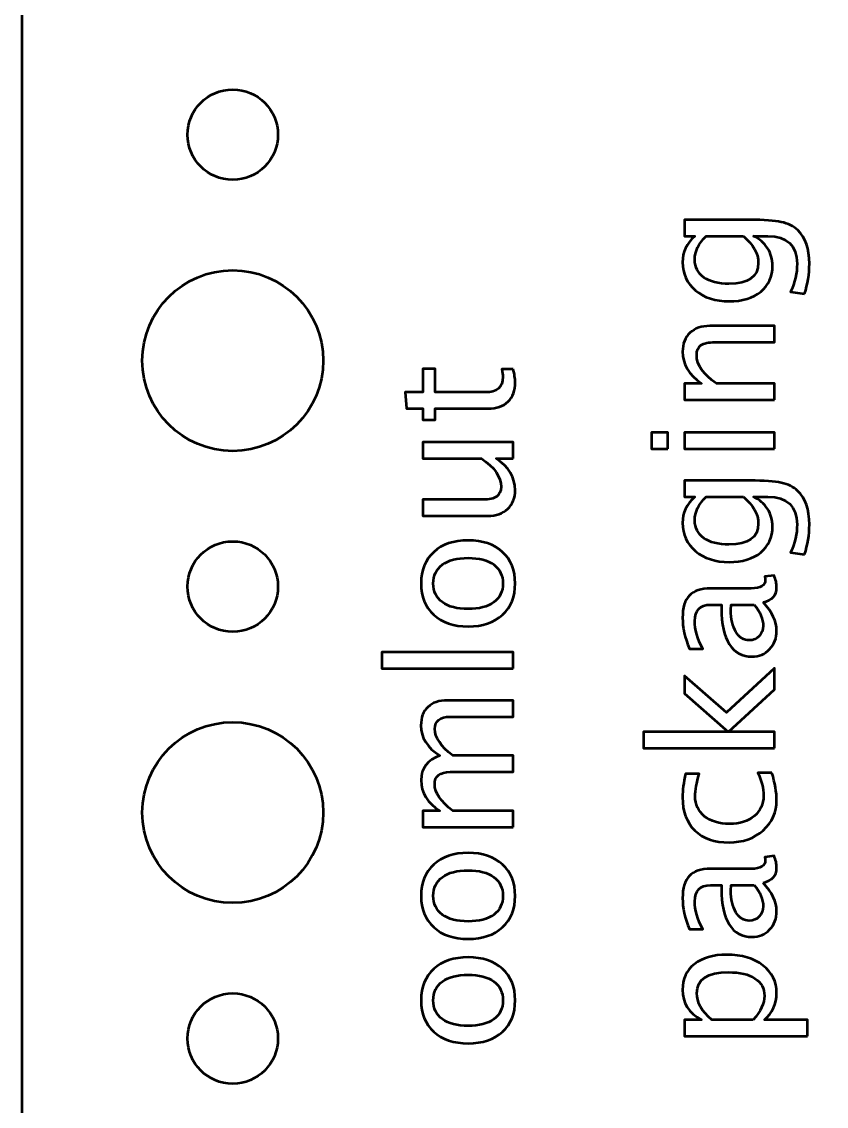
# Model space of a CAD drawing. Header units: centimetres. Extents: x -42.5 to 44.4, y -43.5 to 43.2.
# Drawn here: x -41.95 to -39.281, y -36.225 to -32.625 of the extents above; entities that cross this region are included whole.
import ezdxf

# ---------------------------------------------------------------- set-up
doc = ezdxf.new("R2010")
doc.units = ezdxf.units.CM
doc.header["$MEASUREMENT"] = 0
doc.layers.add('Layer 1', color=7, linetype='Continuous')

msp = doc.modelspace()

# ---------------------------------------------------------------- linework, layer by layer
at = {"layer": 'Layer 1', "lineweight": 53}
for points, knots in [([(-41.95, -42.95), (-41.95, -42.95), (-41.95, -14.05), (-41.95, -14.05), (-41.95, -14.05), (-41.95, -13.77386), (-41.72614, -13.55), (-41.45, -13.55), (-41.45, -13.55), (-41.45, -13.55), (-21.55, -13.55), (-21.55, -13.55), (-21.55, -13.55), (-21.27386, -13.55), (-21.05, -13.77386), (-21.05, -14.05), (-21.05, -14.05), (-21.05, -14.05), (-21.05, -42.95), (-21.05, -42.95), (-21.05, -42.95), (-21.05, -43.22614), (-21.27386, -43.45), (-21.55, -43.45), (-21.55, -43.45), (-21.55, -43.45), (-41.45, -43.45), (-41.45, -43.45), (-41.45, -43.45), (-41.72614, -43.45), (-41.95, -43.22614), (-41.95, -42.95)], [0, 0, 0, 0, 0.1111111, 0.1111111, 0.1111111, 0.1111111, 0.2222222, 0.2222222, 0.2222222, 0.2222222, 0.3333333, 0.3333333, 0.3333333, 0.3333333, 0.4444444, 0.4444444, 0.4444444, 0.4444444, 0.5555556, 0.5555556, 0.5555556, 0.5555556, 0.6666667, 0.6666667, 0.6666667, 0.6666667, 0.7777778, 0.7777778, 0.7777778, 0.7777778, 1, 1, 1, 1]), ([(-41.1, -33), (-41.1, -32.91716), (-41.16716, -32.85), (-41.25, -32.85), (-41.25, -32.85), (-41.33284, -32.85), (-41.4, -32.91716), (-41.4, -33), (-41.4, -33), (-41.4, -33.08284), (-41.33284, -33.15), (-41.25, -33.15), (-41.25, -33.15), (-41.16716, -33.15), (-41.1, -33.08284), (-41.1, -33)], [0, 0, 0, 0, 0.2, 0.2, 0.2, 0.2, 0.4, 0.4, 0.4, 0.4, 0.6, 0.6, 0.6, 0.6, 1, 1, 1, 1]), ([(-40.95, -33.75), (-40.95, -33.58431), (-41.08431, -33.45), (-41.25, -33.45), (-41.25, -33.45), (-41.41569, -33.45), (-41.55, -33.58431), (-41.55, -33.75), (-41.55, -33.75), (-41.55, -33.91569), (-41.41569, -34.05), (-41.25, -34.05), (-41.25, -34.05), (-41.08431, -34.05), (-40.95, -33.91569), (-40.95, -33.75)], [0, 0, 0, 0, 0.2, 0.2, 0.2, 0.2, 0.4, 0.4, 0.4, 0.4, 0.6, 0.6, 0.6, 0.6, 1, 1, 1, 1]), ([(-41.1, -34.5), (-41.1, -34.41716), (-41.16716, -34.35), (-41.25, -34.35), (-41.25, -34.35), (-41.33284, -34.35), (-41.4, -34.41716), (-41.4, -34.5), (-41.4, -34.5), (-41.4, -34.58284), (-41.33284, -34.65), (-41.25, -34.65), (-41.25, -34.65), (-41.16716, -34.65), (-41.1, -34.58284), (-41.1, -34.5)], [0, 0, 0, 0, 0.2, 0.2, 0.2, 0.2, 0.4, 0.4, 0.4, 0.4, 0.6, 0.6, 0.6, 0.6, 1, 1, 1, 1]), ([(-40.95, -35.25), (-40.95, -35.08431), (-41.08431, -34.95), (-41.25, -34.95), (-41.25, -34.95), (-41.41569, -34.95), (-41.55, -35.08431), (-41.55, -35.25), (-41.55, -35.25), (-41.55, -35.41569), (-41.41569, -35.55), (-41.25, -35.55), (-41.25, -35.55), (-41.08431, -35.55), (-40.95, -35.41569), (-40.95, -35.25)], [0, 0, 0, 0, 0.2, 0.2, 0.2, 0.2, 0.4, 0.4, 0.4, 0.4, 0.6, 0.6, 0.6, 0.6, 1, 1, 1, 1]), ([(-41.1, -36), (-41.1, -35.91716), (-41.16716, -35.85), (-41.25, -35.85), (-41.25, -35.85), (-41.33284, -35.85), (-41.4, -35.91716), (-41.4, -36), (-41.4, -36), (-41.4, -36.08284), (-41.33284, -36.15), (-41.25, -36.15), (-41.25, -36.15), (-41.16716, -36.15), (-41.1, -36.08284), (-41.1, -36)], [0, 0, 0, 0, 0.2, 0.2, 0.2, 0.2, 0.4, 0.4, 0.4, 0.4, 0.6, 0.6, 0.6, 0.6, 1, 1, 1, 1])]:
    msp.add_open_spline(points, degree=3, knots=knots, dxfattribs=at)
at = {"layer": 'Layer 1', "color": 5, "lineweight": 53}
for points, knots in [([(-39.35329, -33.52823), (-39.35329, -33.52823), (-39.40014, -33.52184), (-39.40014, -33.52184), (-39.40014, -33.52184), (-39.38546, -33.49042), (-39.37812, -33.45928), (-39.37812, -33.42852), (-39.37812, -33.42852), (-39.37812, -33.36746), (-39.41049, -33.33689), (-39.47511, -33.33689), (-39.47511, -33.33689), (-39.47511, -33.33689), (-39.52215, -33.33689), (-39.52215, -33.33689), (-39.52215, -33.33689), (-39.5023, -33.3463), (-39.48697, -33.35966), (-39.47596, -33.37706), (-39.47596, -33.37706), (-39.46495, -33.39446), (-39.4594, -33.41384), (-39.4594, -33.4352), (-39.4594, -33.4352), (-39.4594, -33.47141), (-39.47239, -33.50011), (-39.49835, -33.52127), (-39.49835, -33.52127), (-39.52431, -33.54244), (-39.5595, -33.55307), (-39.6039, -33.55307), (-39.6039, -33.55307), (-39.64934, -33.55307), (-39.6864, -33.54103), (-39.71509, -33.51695), (-39.71509, -33.51695), (-39.74369, -33.49277), (-39.75799, -33.46163), (-39.75799, -33.42334), (-39.75799, -33.42334), (-39.75799, -33.38985), (-39.74445, -33.36097), (-39.71726, -33.33689), (-39.71726, -33.33689), (-39.71726, -33.33689), (-39.75178, -33.33689), (-39.75178, -33.33689), (-39.75178, -33.33689), (-39.75178, -33.33689), (-39.75178, -33.2827), (-39.75178, -33.2827), (-39.75178, -33.2827), (-39.75178, -33.2827), (-39.53429, -33.2827), (-39.53429, -33.2827), (-39.53429, -33.2827), (-39.48753, -33.2827), (-39.45291, -33.28515), (-39.43043, -33.29004), (-39.43043, -33.29004), (-39.40795, -33.29484), (-39.38951, -33.30406), (-39.37521, -33.31742), (-39.37521, -33.31742), (-39.35009, -33.34112), (-39.33748, -33.37819), (-39.33748, -33.42852), (-39.33748, -33.42852), (-39.33748, -33.46304), (-39.34275, -33.49625), (-39.35329, -33.52823)], [0, 0, 0, 0, 0.0526316, 0.0526316, 0.0526316, 0.0526316, 0.1052632, 0.1052632, 0.1052632, 0.1052632, 0.1578947, 0.1578947, 0.1578947, 0.1578947, 0.2105263, 0.2105263, 0.2105263, 0.2105263, 0.2631579, 0.2631579, 0.2631579, 0.2631579, 0.3157895, 0.3157895, 0.3157895, 0.3157895, 0.3684211, 0.3684211, 0.3684211, 0.3684211, 0.4210526, 0.4210526, 0.4210526, 0.4210526, 0.4736842, 0.4736842, 0.4736842, 0.4736842, 0.5263158, 0.5263158, 0.5263158, 0.5263158, 0.5789474, 0.5789474, 0.5789474, 0.5789474, 0.6315789, 0.6315789, 0.6315789, 0.6315789, 0.6842105, 0.6842105, 0.6842105, 0.6842105, 0.7368421, 0.7368421, 0.7368421, 0.7368421, 0.7894737, 0.7894737, 0.7894737, 0.7894737, 0.8421053, 0.8421053, 0.8421053, 0.8421053, 0.8947368, 0.8947368, 0.8947368, 0.8947368, 1, 1, 1, 1]), ([(-39.55611, -33.33689), (-39.55611, -33.33689), (-39.68019, -33.33689), (-39.68019, -33.33689), (-39.68019, -33.33689), (-39.70493, -33.36078), (-39.71735, -33.38684), (-39.71735, -33.41497), (-39.71735, -33.41497), (-39.71735, -33.43999), (-39.70738, -33.45956), (-39.68734, -33.47367), (-39.68734, -33.47367), (-39.6674, -33.48788), (-39.63965, -33.49493), (-39.60428, -33.49493), (-39.60428, -33.49493), (-39.53927, -33.49493), (-39.50682, -33.47188), (-39.50682, -33.42569), (-39.50682, -33.42569), (-39.50682, -33.39427), (-39.52328, -33.36464), (-39.55611, -33.33689)], [0, 0, 0, 0, 0.1428571, 0.1428571, 0.1428571, 0.1428571, 0.2857143, 0.2857143, 0.2857143, 0.2857143, 0.4285714, 0.4285714, 0.4285714, 0.4285714, 0.5714286, 0.5714286, 0.5714286, 0.5714286, 0.7142857, 0.7142857, 0.7142857, 0.7142857, 1, 1, 1, 1]), ([(-39.45263, -33.87969), (-39.45263, -33.87969), (-39.75178, -33.87969), (-39.75178, -33.87969), (-39.75178, -33.87969), (-39.75178, -33.87969), (-39.75178, -33.82551), (-39.75178, -33.82551), (-39.75178, -33.82551), (-39.75178, -33.82551), (-39.69525, -33.82551), (-39.69525, -33.82551), (-39.69525, -33.82551), (-39.73711, -33.79682), (-39.75799, -33.76163), (-39.75799, -33.72005), (-39.75799, -33.72005), (-39.75799, -33.6939), (-39.74981, -33.67311), (-39.73334, -33.65777), (-39.73334, -33.65777), (-39.71698, -33.64244), (-39.69487, -33.63473), (-39.66721, -33.63473), (-39.66721, -33.63473), (-39.66721, -33.63473), (-39.45263, -33.63473), (-39.45263, -33.63473), (-39.45263, -33.63473), (-39.45263, -33.63473), (-39.45263, -33.68891), (-39.45263, -33.68891), (-39.45263, -33.68891), (-39.45263, -33.68891), (-39.64953, -33.68891), (-39.64953, -33.68891), (-39.64953, -33.68891), (-39.67173, -33.68891), (-39.68753, -33.69221), (-39.69694, -33.6987), (-39.69694, -33.6987), (-39.70644, -33.70528), (-39.71114, -33.7161), (-39.71114, -33.73125), (-39.71114, -33.73125), (-39.71114, -33.76455), (-39.68941, -33.79597), (-39.64595, -33.82551), (-39.64595, -33.82551), (-39.64595, -33.82551), (-39.45263, -33.82551), (-39.45263, -33.82551), (-39.45263, -33.82551), (-39.45263, -33.82551), (-39.45263, -33.87969), (-39.45263, -33.87969)], [0, 0, 0, 0, 0.0666667, 0.0666667, 0.0666667, 0.0666667, 0.1333333, 0.1333333, 0.1333333, 0.1333333, 0.2, 0.2, 0.2, 0.2, 0.2666667, 0.2666667, 0.2666667, 0.2666667, 0.3333333, 0.3333333, 0.3333333, 0.3333333, 0.4, 0.4, 0.4, 0.4, 0.4666667, 0.4666667, 0.4666667, 0.4666667, 0.5333333, 0.5333333, 0.5333333, 0.5333333, 0.6, 0.6, 0.6, 0.6, 0.6666667, 0.6666667, 0.6666667, 0.6666667, 0.7333333, 0.7333333, 0.7333333, 0.7333333, 0.8, 0.8, 0.8, 0.8, 0.8666667, 0.8666667, 0.8666667, 0.8666667, 1, 1, 1, 1]), ([(-40.32007, -33.77782), (-40.31546, -33.79457), (-40.31321, -33.80915), (-40.31321, -33.82147), (-40.31321, -33.82147), (-40.31321, -33.84913), (-40.32111, -33.87067), (-40.33691, -33.8861), (-40.33691, -33.8861), (-40.35272, -33.90162), (-40.37464, -33.90934), (-40.40276, -33.90934), (-40.40276, -33.90934), (-40.40276, -33.90934), (-40.57849, -33.90934), (-40.57849, -33.90934), (-40.57849, -33.90934), (-40.57849, -33.90934), (-40.57849, -33.94678), (-40.57849, -33.94678), (-40.57849, -33.94678), (-40.57849, -33.94678), (-40.61913, -33.94678), (-40.61913, -33.94678), (-40.61913, -33.94678), (-40.61913, -33.94678), (-40.61913, -33.90934), (-40.61913, -33.90934), (-40.61913, -33.90934), (-40.61913, -33.90934), (-40.67323, -33.90934), (-40.67323, -33.90934), (-40.67323, -33.90934), (-40.67323, -33.90934), (-40.6784, -33.85515), (-40.6784, -33.85515), (-40.6784, -33.85515), (-40.6784, -33.85515), (-40.61913, -33.85515), (-40.61913, -33.85515), (-40.61913, -33.85515), (-40.61913, -33.85515), (-40.61913, -33.77669), (-40.61913, -33.77669), (-40.61913, -33.77669), (-40.61913, -33.77669), (-40.57849, -33.77669), (-40.57849, -33.77669), (-40.57849, -33.77669), (-40.57849, -33.77669), (-40.57849, -33.85515), (-40.57849, -33.85515), (-40.57849, -33.85515), (-40.57849, -33.85515), (-40.41255, -33.85515), (-40.41255, -33.85515), (-40.41255, -33.85515), (-40.37341, -33.85515), (-40.35385, -33.83812), (-40.35385, -33.80416), (-40.35385, -33.80416), (-40.35385, -33.79692), (-40.35507, -33.78817), (-40.35742, -33.77782), (-40.35742, -33.77782), (-40.35742, -33.77782), (-40.32007, -33.77782), (-40.32007, -33.77782)], [0, 0, 0, 0, 0.0555556, 0.0555556, 0.0555556, 0.0555556, 0.1111111, 0.1111111, 0.1111111, 0.1111111, 0.1666667, 0.1666667, 0.1666667, 0.1666667, 0.2222222, 0.2222222, 0.2222222, 0.2222222, 0.2777778, 0.2777778, 0.2777778, 0.2777778, 0.3333333, 0.3333333, 0.3333333, 0.3333333, 0.3888889, 0.3888889, 0.3888889, 0.3888889, 0.4444444, 0.4444444, 0.4444444, 0.4444444, 0.5, 0.5, 0.5, 0.5, 0.5555556, 0.5555556, 0.5555556, 0.5555556, 0.6111111, 0.6111111, 0.6111111, 0.6111111, 0.6666667, 0.6666667, 0.6666667, 0.6666667, 0.7222222, 0.7222222, 0.7222222, 0.7222222, 0.7777778, 0.7777778, 0.7777778, 0.7777778, 0.8333333, 0.8333333, 0.8333333, 0.8333333, 0.8888889, 0.8888889, 0.8888889, 0.8888889, 1, 1, 1, 1]), ([(-39.80653, -34.04281), (-39.80653, -34.04281), (-39.86072, -34.04281), (-39.86072, -34.04281), (-39.86072, -34.04281), (-39.86072, -34.04281), (-39.86072, -33.98863), (-39.86072, -33.98863), (-39.86072, -33.98863), (-39.86072, -33.98863), (-39.80653, -33.98863), (-39.80653, -33.98863), (-39.80653, -33.98863), (-39.80653, -33.98863), (-39.80653, -34.04281), (-39.80653, -34.04281)], [0, 0, 0, 0, 0.2, 0.2, 0.2, 0.2, 0.4, 0.4, 0.4, 0.4, 0.6, 0.6, 0.6, 0.6, 1, 1, 1, 1]), ([(-39.45263, -34.04281), (-39.45263, -34.04281), (-39.75178, -34.04281), (-39.75178, -34.04281), (-39.75178, -34.04281), (-39.75178, -34.04281), (-39.75178, -33.98863), (-39.75178, -33.98863), (-39.75178, -33.98863), (-39.75178, -33.98863), (-39.45263, -33.98863), (-39.45263, -33.98863), (-39.45263, -33.98863), (-39.45263, -33.98863), (-39.45263, -34.04281), (-39.45263, -34.04281)], [0, 0, 0, 0, 0.2, 0.2, 0.2, 0.2, 0.4, 0.4, 0.4, 0.4, 0.6, 0.6, 0.6, 0.6, 1, 1, 1, 1]), ([(-40.31998, -34.07453), (-40.31998, -34.07453), (-40.37624, -34.07453), (-40.37624, -34.07453), (-40.37624, -34.07453), (-40.33419, -34.10341), (-40.31321, -34.1385), (-40.31321, -34.1797), (-40.31321, -34.1797), (-40.31321, -34.20586), (-40.32139, -34.22665), (-40.33785, -34.24207), (-40.33785, -34.24207), (-40.35432, -34.2576), (-40.37642, -34.26531), (-40.40436, -34.26531), (-40.40436, -34.26531), (-40.40436, -34.26531), (-40.61913, -34.26531), (-40.61913, -34.26531), (-40.61913, -34.26531), (-40.61913, -34.26531), (-40.61913, -34.21112), (-40.61913, -34.21112), (-40.61913, -34.21112), (-40.61913, -34.21112), (-40.42205, -34.21112), (-40.42205, -34.21112), (-40.42205, -34.21112), (-40.39957, -34.21112), (-40.38367, -34.20783), (-40.37426, -34.20134), (-40.37426, -34.20134), (-40.36476, -34.19476), (-40.36006, -34.18384), (-40.36006, -34.16851), (-40.36006, -34.16851), (-40.36006, -34.1354), (-40.38179, -34.10397), (-40.42534, -34.07453), (-40.42534, -34.07453), (-40.42534, -34.07453), (-40.61913, -34.07453), (-40.61913, -34.07453), (-40.61913, -34.07453), (-40.61913, -34.07453), (-40.61913, -34.02034), (-40.61913, -34.02034), (-40.61913, -34.02034), (-40.61913, -34.02034), (-40.31998, -34.02034), (-40.31998, -34.02034), (-40.31998, -34.02034), (-40.31998, -34.02034), (-40.31998, -34.07453), (-40.31998, -34.07453)], [0, 0, 0, 0, 0.0666667, 0.0666667, 0.0666667, 0.0666667, 0.1333333, 0.1333333, 0.1333333, 0.1333333, 0.2, 0.2, 0.2, 0.2, 0.2666667, 0.2666667, 0.2666667, 0.2666667, 0.3333333, 0.3333333, 0.3333333, 0.3333333, 0.4, 0.4, 0.4, 0.4, 0.4666667, 0.4666667, 0.4666667, 0.4666667, 0.5333333, 0.5333333, 0.5333333, 0.5333333, 0.6, 0.6, 0.6, 0.6, 0.6666667, 0.6666667, 0.6666667, 0.6666667, 0.7333333, 0.7333333, 0.7333333, 0.7333333, 0.8, 0.8, 0.8, 0.8, 0.8666667, 0.8666667, 0.8666667, 0.8666667, 1, 1, 1, 1]), ([(-39.35329, -34.39361), (-39.35329, -34.39361), (-39.40014, -34.38722), (-39.40014, -34.38722), (-39.40014, -34.38722), (-39.38546, -34.3558), (-39.37812, -34.32466), (-39.37812, -34.2939), (-39.37812, -34.2939), (-39.37812, -34.23284), (-39.41049, -34.20227), (-39.47511, -34.20227), (-39.47511, -34.20227), (-39.47511, -34.20227), (-39.52215, -34.20227), (-39.52215, -34.20227), (-39.52215, -34.20227), (-39.5023, -34.21168), (-39.48697, -34.22504), (-39.47596, -34.24244), (-39.47596, -34.24244), (-39.46495, -34.25984), (-39.4594, -34.27922), (-39.4594, -34.30058), (-39.4594, -34.30058), (-39.4594, -34.33679), (-39.47239, -34.36549), (-39.49835, -34.38665), (-39.49835, -34.38665), (-39.52431, -34.40782), (-39.5595, -34.41845), (-39.6039, -34.41845), (-39.6039, -34.41845), (-39.64934, -34.41845), (-39.6864, -34.40641), (-39.71509, -34.38233), (-39.71509, -34.38233), (-39.74369, -34.35815), (-39.75799, -34.32701), (-39.75799, -34.28872), (-39.75799, -34.28872), (-39.75799, -34.25523), (-39.74445, -34.22635), (-39.71726, -34.20227), (-39.71726, -34.20227), (-39.71726, -34.20227), (-39.75178, -34.20227), (-39.75178, -34.20227), (-39.75178, -34.20227), (-39.75178, -34.20227), (-39.75178, -34.14808), (-39.75178, -34.14808), (-39.75178, -34.14808), (-39.75178, -34.14808), (-39.53429, -34.14808), (-39.53429, -34.14808), (-39.53429, -34.14808), (-39.48753, -34.14808), (-39.45291, -34.15053), (-39.43043, -34.15542), (-39.43043, -34.15542), (-39.40795, -34.16022), (-39.38951, -34.16944), (-39.37521, -34.1828), (-39.37521, -34.1828), (-39.35009, -34.2065), (-39.33748, -34.24357), (-39.33748, -34.2939), (-39.33748, -34.2939), (-39.33748, -34.32842), (-39.34275, -34.36163), (-39.35329, -34.39361)], [0, 0, 0, 0, 0.0526316, 0.0526316, 0.0526316, 0.0526316, 0.1052632, 0.1052632, 0.1052632, 0.1052632, 0.1578947, 0.1578947, 0.1578947, 0.1578947, 0.2105263, 0.2105263, 0.2105263, 0.2105263, 0.2631579, 0.2631579, 0.2631579, 0.2631579, 0.3157895, 0.3157895, 0.3157895, 0.3157895, 0.3684211, 0.3684211, 0.3684211, 0.3684211, 0.4210526, 0.4210526, 0.4210526, 0.4210526, 0.4736842, 0.4736842, 0.4736842, 0.4736842, 0.5263158, 0.5263158, 0.5263158, 0.5263158, 0.5789474, 0.5789474, 0.5789474, 0.5789474, 0.6315789, 0.6315789, 0.6315789, 0.6315789, 0.6842105, 0.6842105, 0.6842105, 0.6842105, 0.7368421, 0.7368421, 0.7368421, 0.7368421, 0.7894737, 0.7894737, 0.7894737, 0.7894737, 0.8421053, 0.8421053, 0.8421053, 0.8421053, 0.8947368, 0.8947368, 0.8947368, 0.8947368, 1, 1, 1, 1]), ([(-39.55611, -34.20227), (-39.55611, -34.20227), (-39.68019, -34.20227), (-39.68019, -34.20227), (-39.68019, -34.20227), (-39.70493, -34.22616), (-39.71735, -34.25222), (-39.71735, -34.28035), (-39.71735, -34.28035), (-39.71735, -34.30537), (-39.70738, -34.32494), (-39.68734, -34.33905), (-39.68734, -34.33905), (-39.6674, -34.35326), (-39.63965, -34.36031), (-39.60428, -34.36031), (-39.60428, -34.36031), (-39.53927, -34.36031), (-39.50682, -34.33726), (-39.50682, -34.29107), (-39.50682, -34.29107), (-39.50682, -34.25965), (-39.52328, -34.23002), (-39.55611, -34.20227)], [0, 0, 0, 0, 0.1428571, 0.1428571, 0.1428571, 0.1428571, 0.2857143, 0.2857143, 0.2857143, 0.2857143, 0.4285714, 0.4285714, 0.4285714, 0.4285714, 0.5714286, 0.5714286, 0.5714286, 0.5714286, 0.7142857, 0.7142857, 0.7142857, 0.7142857, 1, 1, 1, 1]), ([(-40.31321, -34.48958), (-40.31321, -34.53351), (-40.32722, -34.56832), (-40.35526, -34.5939), (-40.35526, -34.5939), (-40.38329, -34.61959), (-40.42139, -34.63238), (-40.46946, -34.63238), (-40.46946, -34.63238), (-40.51744, -34.63238), (-40.55545, -34.61959), (-40.58339, -34.5939), (-40.58339, -34.5939), (-40.61133, -34.56832), (-40.62534, -34.53351), (-40.62534, -34.48958), (-40.62534, -34.48958), (-40.62534, -34.44564), (-40.61133, -34.41084), (-40.58339, -34.38525), (-40.58339, -34.38525), (-40.55545, -34.35957), (-40.51744, -34.34677), (-40.46946, -34.34677), (-40.46946, -34.34677), (-40.42139, -34.34677), (-40.38329, -34.35957), (-40.35526, -34.38525), (-40.35526, -34.38525), (-40.32722, -34.41084), (-40.31321, -34.44564), (-40.31321, -34.48958)], [0, 0, 0, 0, 0.1111111, 0.1111111, 0.1111111, 0.1111111, 0.2222222, 0.2222222, 0.2222222, 0.2222222, 0.3333333, 0.3333333, 0.3333333, 0.3333333, 0.4444444, 0.4444444, 0.4444444, 0.4444444, 0.5555556, 0.5555556, 0.5555556, 0.5555556, 0.6666667, 0.6666667, 0.6666667, 0.6666667, 0.7777778, 0.7777778, 0.7777778, 0.7777778, 1, 1, 1, 1]), ([(-40.35385, -34.48967), (-40.35385, -34.46286), (-40.36391, -34.44198), (-40.38414, -34.42711), (-40.38414, -34.42711), (-40.40427, -34.41234), (-40.43277, -34.40491), (-40.46946, -34.40491), (-40.46946, -34.40491), (-40.50606, -34.40491), (-40.53447, -34.41234), (-40.5546, -34.42711), (-40.5546, -34.42711), (-40.57464, -34.44198), (-40.5847, -34.46286), (-40.5847, -34.48967), (-40.5847, -34.48967), (-40.5847, -34.51658), (-40.57464, -34.53746), (-40.5546, -34.55214), (-40.5546, -34.55214), (-40.53447, -34.56691), (-40.50606, -34.57424), (-40.46946, -34.57424), (-40.46946, -34.57424), (-40.43277, -34.57424), (-40.40427, -34.56691), (-40.38414, -34.55214), (-40.38414, -34.55214), (-40.36391, -34.53746), (-40.35385, -34.51658), (-40.35385, -34.48967)], [0, 0, 0, 0, 0.1111111, 0.1111111, 0.1111111, 0.1111111, 0.2222222, 0.2222222, 0.2222222, 0.2222222, 0.3333333, 0.3333333, 0.3333333, 0.3333333, 0.4444444, 0.4444444, 0.4444444, 0.4444444, 0.5555556, 0.5555556, 0.5555556, 0.5555556, 0.6666667, 0.6666667, 0.6666667, 0.6666667, 0.7777778, 0.7777778, 0.7777778, 0.7777778, 1, 1, 1, 1]), ([(-39.49073, -34.55222), (-39.46081, -34.58477), (-39.44586, -34.61609), (-39.44586, -34.6462), (-39.44586, -34.6462), (-39.44586, -34.67094), (-39.45357, -34.69154), (-39.46909, -34.70781), (-39.46909, -34.70781), (-39.48461, -34.72418), (-39.50418, -34.73237), (-39.52779, -34.73237), (-39.52779, -34.73237), (-39.56044, -34.73237), (-39.58556, -34.71863), (-39.60305, -34.69116), (-39.60305, -34.69116), (-39.62055, -34.66369), (-39.6293, -34.62428), (-39.6293, -34.57291), (-39.6293, -34.57291), (-39.6293, -34.57291), (-39.6293, -34.56021), (-39.6293, -34.56021), (-39.6293, -34.56021), (-39.6293, -34.56021), (-39.66533, -34.56021), (-39.66533, -34.56021), (-39.66533, -34.56021), (-39.70004, -34.56021), (-39.71735, -34.57828), (-39.71735, -34.61449), (-39.71735, -34.61449), (-39.71735, -34.64253), (-39.70851, -34.6732), (-39.69082, -34.7064), (-39.69082, -34.7064), (-39.69082, -34.7064), (-39.73541, -34.7064), (-39.73541, -34.7064), (-39.73541, -34.7064), (-39.75047, -34.6699), (-39.75799, -34.63547), (-39.75799, -34.60321), (-39.75799, -34.60321), (-39.75799, -34.57), (-39.75047, -34.54544), (-39.73532, -34.52973), (-39.73532, -34.52973), (-39.72017, -34.51393), (-39.69684, -34.50603), (-39.66533, -34.50603), (-39.66533, -34.50603), (-39.66533, -34.50603), (-39.53015, -34.50603), (-39.53015, -34.50603), (-39.53015, -34.50603), (-39.4992, -34.50603), (-39.48367, -34.49653), (-39.48367, -34.47743), (-39.48367, -34.47743), (-39.48367, -34.47508), (-39.48405, -34.4716), (-39.4848, -34.46699), (-39.4848, -34.46699), (-39.4848, -34.46699), (-39.4547, -34.46313), (-39.4547, -34.46313), (-39.4547, -34.46313), (-39.44877, -34.47545), (-39.44586, -34.489), (-39.44586, -34.50386), (-39.44586, -34.50386), (-39.44586, -34.52917), (-39.46081, -34.54526), (-39.49073, -34.55222)], [0, 0, 0, 0, 0.05, 0.05, 0.05, 0.05, 0.1, 0.1, 0.1, 0.1, 0.15, 0.15, 0.15, 0.15, 0.2, 0.2, 0.2, 0.2, 0.25, 0.25, 0.25, 0.25, 0.3, 0.3, 0.3, 0.3, 0.35, 0.35, 0.35, 0.35, 0.4, 0.4, 0.4, 0.4, 0.45, 0.45, 0.45, 0.45, 0.5, 0.5, 0.5, 0.5, 0.55, 0.55, 0.55, 0.55, 0.6, 0.6, 0.6, 0.6, 0.65, 0.65, 0.65, 0.65, 0.7, 0.7, 0.7, 0.7, 0.75, 0.75, 0.75, 0.75, 0.8, 0.8, 0.8, 0.8, 0.85, 0.85, 0.85, 0.85, 0.9, 0.9, 0.9, 0.9, 1, 1, 1, 1]), ([(-39.52027, -34.56021), (-39.52027, -34.56021), (-39.59713, -34.56021), (-39.59713, -34.56021), (-39.59713, -34.56021), (-39.59713, -34.56021), (-39.59769, -34.57762), (-39.59769, -34.57762), (-39.59769, -34.57762), (-39.59769, -34.60772), (-39.59214, -34.63199), (-39.58104, -34.65052), (-39.58104, -34.65052), (-39.56985, -34.66896), (-39.55508, -34.67818), (-39.53664, -34.67818), (-39.53664, -34.67818), (-39.52375, -34.67818), (-39.51284, -34.67357), (-39.5039, -34.66445), (-39.5039, -34.66445), (-39.49496, -34.65523), (-39.49045, -34.64403), (-39.49045, -34.63077), (-39.49045, -34.63077), (-39.49045, -34.60819), (-39.50042, -34.58467), (-39.52027, -34.56021)], [0, 0, 0, 0, 0.125, 0.125, 0.125, 0.125, 0.25, 0.25, 0.25, 0.25, 0.375, 0.375, 0.375, 0.375, 0.5, 0.5, 0.5, 0.5, 0.625, 0.625, 0.625, 0.625, 0.75, 0.75, 0.75, 0.75, 1, 1, 1, 1]), ([(-40.31998, -34.77179), (-40.31998, -34.77179), (-40.75516, -34.77179), (-40.75516, -34.77179), (-40.75516, -34.77179), (-40.75516, -34.77179), (-40.75516, -34.71761), (-40.75516, -34.71761), (-40.75516, -34.71761), (-40.75516, -34.71761), (-40.31998, -34.71761), (-40.31998, -34.71761), (-40.31998, -34.71761), (-40.31998, -34.71761), (-40.31998, -34.77179), (-40.31998, -34.77179)], [0, 0, 0, 0, 0.2, 0.2, 0.2, 0.2, 0.4, 0.4, 0.4, 0.4, 0.6, 0.6, 0.6, 0.6, 1, 1, 1, 1]), ([(-39.45263, -35.03632), (-39.45263, -35.03632), (-39.88781, -35.03632), (-39.88781, -35.03632), (-39.88781, -35.03632), (-39.88781, -35.03632), (-39.88781, -34.98214), (-39.88781, -34.98214), (-39.88781, -34.98214), (-39.88781, -34.98214), (-39.60663, -34.98214), (-39.60663, -34.98214), (-39.60663, -34.98214), (-39.60663, -34.98214), (-39.75178, -34.85514), (-39.75178, -34.85514), (-39.75178, -34.85514), (-39.75178, -34.85514), (-39.75178, -34.79662), (-39.75178, -34.79662), (-39.75178, -34.79662), (-39.75178, -34.79662), (-39.61218, -34.91798), (-39.61218, -34.91798), (-39.61218, -34.91798), (-39.61218, -34.91798), (-39.45263, -34.77123), (-39.45263, -34.77123), (-39.45263, -34.77123), (-39.45263, -34.77123), (-39.45263, -34.84103), (-39.45263, -34.84103), (-39.45263, -34.84103), (-39.45263, -34.84103), (-39.60606, -34.98214), (-39.60606, -34.98214), (-39.60606, -34.98214), (-39.60606, -34.98214), (-39.45263, -34.98214), (-39.45263, -34.98214), (-39.45263, -34.98214), (-39.45263, -34.98214), (-39.45263, -35.03632), (-39.45263, -35.03632)], [0, 0, 0, 0, 0.0833333, 0.0833333, 0.0833333, 0.0833333, 0.1666667, 0.1666667, 0.1666667, 0.1666667, 0.25, 0.25, 0.25, 0.25, 0.3333333, 0.3333333, 0.3333333, 0.3333333, 0.4166667, 0.4166667, 0.4166667, 0.4166667, 0.5, 0.5, 0.5, 0.5, 0.5833333, 0.5833333, 0.5833333, 0.5833333, 0.6666667, 0.6666667, 0.6666667, 0.6666667, 0.75, 0.75, 0.75, 0.75, 0.8333333, 0.8333333, 0.8333333, 0.8333333, 1, 1, 1, 1]), ([(-40.31998, -35.29879), (-40.31998, -35.29879), (-40.61913, -35.29879), (-40.61913, -35.29879), (-40.61913, -35.29879), (-40.61913, -35.29879), (-40.61913, -35.24461), (-40.61913, -35.24461), (-40.61913, -35.24461), (-40.61913, -35.24461), (-40.5626, -35.24461), (-40.5626, -35.24461), (-40.5626, -35.24461), (-40.60446, -35.21817), (-40.62534, -35.18431), (-40.62534, -35.14282), (-40.62534, -35.14282), (-40.62534, -35.10284), (-40.60446, -35.07565), (-40.5626, -35.06116), (-40.5626, -35.06116), (-40.60483, -35.03548), (-40.62591, -35.00199), (-40.62591, -34.96088), (-40.62591, -34.96088), (-40.62591, -34.93464), (-40.61819, -34.91422), (-40.60267, -34.89964), (-40.60267, -34.89964), (-40.58715, -34.88506), (-40.56542, -34.87772), (-40.53748, -34.87772), (-40.53748, -34.87772), (-40.53748, -34.87772), (-40.31998, -34.87772), (-40.31998, -34.87772), (-40.31998, -34.87772), (-40.31998, -34.87772), (-40.31998, -34.93191), (-40.31998, -34.93191), (-40.31998, -34.93191), (-40.31998, -34.93191), (-40.52854, -34.93191), (-40.52854, -34.93191), (-40.52854, -34.93191), (-40.5626, -34.93191), (-40.57962, -34.94545), (-40.57962, -34.97255), (-40.57962, -34.97255), (-40.57962, -35.00068), (-40.55977, -35.03021), (-40.51998, -35.06116), (-40.51998, -35.06116), (-40.51998, -35.06116), (-40.31998, -35.06116), (-40.31998, -35.06116), (-40.31998, -35.06116), (-40.31998, -35.06116), (-40.31998, -35.11535), (-40.31998, -35.11535), (-40.31998, -35.11535), (-40.31998, -35.11535), (-40.52873, -35.11535), (-40.52873, -35.11535), (-40.52873, -35.11535), (-40.56307, -35.11535), (-40.58019, -35.12909), (-40.58019, -35.15665), (-40.58019, -35.15665), (-40.58019, -35.18402), (-40.56024, -35.21338), (-40.52026, -35.24461), (-40.52026, -35.24461), (-40.52026, -35.24461), (-40.31998, -35.24461), (-40.31998, -35.24461), (-40.31998, -35.24461), (-40.31998, -35.24461), (-40.31998, -35.29879), (-40.31998, -35.29879)], [0, 0, 0, 0, 0.047619, 0.047619, 0.047619, 0.047619, 0.0952381, 0.0952381, 0.0952381, 0.0952381, 0.1428571, 0.1428571, 0.1428571, 0.1428571, 0.1904762, 0.1904762, 0.1904762, 0.1904762, 0.2380952, 0.2380952, 0.2380952, 0.2380952, 0.2857143, 0.2857143, 0.2857143, 0.2857143, 0.3333333, 0.3333333, 0.3333333, 0.3333333, 0.3809524, 0.3809524, 0.3809524, 0.3809524, 0.4285714, 0.4285714, 0.4285714, 0.4285714, 0.4761905, 0.4761905, 0.4761905, 0.4761905, 0.5238095, 0.5238095, 0.5238095, 0.5238095, 0.5714286, 0.5714286, 0.5714286, 0.5714286, 0.6190476, 0.6190476, 0.6190476, 0.6190476, 0.6666667, 0.6666667, 0.6666667, 0.6666667, 0.7142857, 0.7142857, 0.7142857, 0.7142857, 0.7619048, 0.7619048, 0.7619048, 0.7619048, 0.8095238, 0.8095238, 0.8095238, 0.8095238, 0.8571429, 0.8571429, 0.8571429, 0.8571429, 0.9047619, 0.9047619, 0.9047619, 0.9047619, 1, 1, 1, 1]), ([(-39.46166, -35.1177), (-39.45112, -35.15279), (-39.44586, -35.18308), (-39.44586, -35.20857), (-39.44586, -35.20857), (-39.44586, -35.24903), (-39.46081, -35.28252), (-39.49064, -35.30914), (-39.49064, -35.30914), (-39.52055, -35.33576), (-39.55827, -35.34912), (-39.60371, -35.34912), (-39.60371, -35.34912), (-39.65225, -35.34912), (-39.69017, -35.33595), (-39.71726, -35.30961), (-39.71726, -35.30961), (-39.74445, -35.28327), (-39.75799, -35.24649), (-39.75799, -35.19926), (-39.75799, -35.19926), (-39.75799, -35.17603), (-39.75479, -35.14987), (-39.7484, -35.12109), (-39.7484, -35.12109), (-39.7484, -35.12109), (-39.70268, -35.12109), (-39.70268, -35.12109), (-39.70268, -35.12109), (-39.71171, -35.15166), (-39.71622, -35.17659), (-39.71622, -35.19578), (-39.71622, -35.19578), (-39.71622, -35.22363), (-39.70578, -35.24592), (-39.68499, -35.26257), (-39.68499, -35.26257), (-39.6642, -35.27922), (-39.63645, -35.2876), (-39.60183, -35.2876), (-39.60183, -35.2876), (-39.56825, -35.2876), (-39.54115, -35.27894), (-39.52036, -35.26173), (-39.52036, -35.26173), (-39.49967, -35.24451), (-39.48932, -35.22203), (-39.48932, -35.19409), (-39.48932, -35.19409), (-39.48932, -35.16935), (-39.49572, -35.14395), (-39.50851, -35.1177), (-39.50851, -35.1177), (-39.50851, -35.1177), (-39.46166, -35.1177), (-39.46166, -35.1177)], [0, 0, 0, 0, 0.0666667, 0.0666667, 0.0666667, 0.0666667, 0.1333333, 0.1333333, 0.1333333, 0.1333333, 0.2, 0.2, 0.2, 0.2, 0.2666667, 0.2666667, 0.2666667, 0.2666667, 0.3333333, 0.3333333, 0.3333333, 0.3333333, 0.4, 0.4, 0.4, 0.4, 0.4666667, 0.4666667, 0.4666667, 0.4666667, 0.5333333, 0.5333333, 0.5333333, 0.5333333, 0.6, 0.6, 0.6, 0.6, 0.6666667, 0.6666667, 0.6666667, 0.6666667, 0.7333333, 0.7333333, 0.7333333, 0.7333333, 0.8, 0.8, 0.8, 0.8, 0.8666667, 0.8666667, 0.8666667, 0.8666667, 1, 1, 1, 1]), ([(-40.31321, -35.52645), (-40.31321, -35.57038), (-40.32722, -35.60519), (-40.35526, -35.63077), (-40.35526, -35.63077), (-40.38329, -35.65646), (-40.42139, -35.66925), (-40.46946, -35.66925), (-40.46946, -35.66925), (-40.51744, -35.66925), (-40.55545, -35.65646), (-40.58339, -35.63077), (-40.58339, -35.63077), (-40.61133, -35.60519), (-40.62534, -35.57038), (-40.62534, -35.52645), (-40.62534, -35.52645), (-40.62534, -35.48251), (-40.61133, -35.44771), (-40.58339, -35.42212), (-40.58339, -35.42212), (-40.55545, -35.39644), (-40.51744, -35.38364), (-40.46946, -35.38364), (-40.46946, -35.38364), (-40.42139, -35.38364), (-40.38329, -35.39644), (-40.35526, -35.42212), (-40.35526, -35.42212), (-40.32722, -35.44771), (-40.31321, -35.48251), (-40.31321, -35.52645)], [0, 0, 0, 0, 0.1111111, 0.1111111, 0.1111111, 0.1111111, 0.2222222, 0.2222222, 0.2222222, 0.2222222, 0.3333333, 0.3333333, 0.3333333, 0.3333333, 0.4444444, 0.4444444, 0.4444444, 0.4444444, 0.5555556, 0.5555556, 0.5555556, 0.5555556, 0.6666667, 0.6666667, 0.6666667, 0.6666667, 0.7777778, 0.7777778, 0.7777778, 0.7777778, 1, 1, 1, 1]), ([(-39.49073, -35.48289), (-39.46081, -35.51544), (-39.44586, -35.54676), (-39.44586, -35.57687), (-39.44586, -35.57687), (-39.44586, -35.60161), (-39.45357, -35.62221), (-39.46909, -35.63848), (-39.46909, -35.63848), (-39.48461, -35.65485), (-39.50418, -35.66304), (-39.52779, -35.66304), (-39.52779, -35.66304), (-39.56044, -35.66304), (-39.58556, -35.6493), (-39.60305, -35.62183), (-39.60305, -35.62183), (-39.62055, -35.59436), (-39.6293, -35.55495), (-39.6293, -35.50358), (-39.6293, -35.50358), (-39.6293, -35.50358), (-39.6293, -35.49088), (-39.6293, -35.49088), (-39.6293, -35.49088), (-39.6293, -35.49088), (-39.66533, -35.49088), (-39.66533, -35.49088), (-39.66533, -35.49088), (-39.70004, -35.49088), (-39.71735, -35.50895), (-39.71735, -35.54516), (-39.71735, -35.54516), (-39.71735, -35.5732), (-39.70851, -35.60387), (-39.69082, -35.63707), (-39.69082, -35.63707), (-39.69082, -35.63707), (-39.73541, -35.63707), (-39.73541, -35.63707), (-39.73541, -35.63707), (-39.75047, -35.60057), (-39.75799, -35.56614), (-39.75799, -35.53388), (-39.75799, -35.53388), (-39.75799, -35.50067), (-39.75047, -35.47611), (-39.73532, -35.4604), (-39.73532, -35.4604), (-39.72017, -35.4446), (-39.69684, -35.4367), (-39.66533, -35.4367), (-39.66533, -35.4367), (-39.66533, -35.4367), (-39.53015, -35.4367), (-39.53015, -35.4367), (-39.53015, -35.4367), (-39.4992, -35.4367), (-39.48367, -35.4272), (-39.48367, -35.4081), (-39.48367, -35.4081), (-39.48367, -35.40575), (-39.48405, -35.40227), (-39.4848, -35.39766), (-39.4848, -35.39766), (-39.4848, -35.39766), (-39.4547, -35.3938), (-39.4547, -35.3938), (-39.4547, -35.3938), (-39.44877, -35.40612), (-39.44586, -35.41967), (-39.44586, -35.43453), (-39.44586, -35.43453), (-39.44586, -35.45984), (-39.46081, -35.47593), (-39.49073, -35.48289)], [0, 0, 0, 0, 0.05, 0.05, 0.05, 0.05, 0.1, 0.1, 0.1, 0.1, 0.15, 0.15, 0.15, 0.15, 0.2, 0.2, 0.2, 0.2, 0.25, 0.25, 0.25, 0.25, 0.3, 0.3, 0.3, 0.3, 0.35, 0.35, 0.35, 0.35, 0.4, 0.4, 0.4, 0.4, 0.45, 0.45, 0.45, 0.45, 0.5, 0.5, 0.5, 0.5, 0.55, 0.55, 0.55, 0.55, 0.6, 0.6, 0.6, 0.6, 0.65, 0.65, 0.65, 0.65, 0.7, 0.7, 0.7, 0.7, 0.75, 0.75, 0.75, 0.75, 0.8, 0.8, 0.8, 0.8, 0.85, 0.85, 0.85, 0.85, 0.9, 0.9, 0.9, 0.9, 1, 1, 1, 1]), ([(-40.35385, -35.52654), (-40.35385, -35.49973), (-40.36391, -35.47885), (-40.38414, -35.46398), (-40.38414, -35.46398), (-40.40427, -35.44921), (-40.43277, -35.44178), (-40.46946, -35.44178), (-40.46946, -35.44178), (-40.50606, -35.44178), (-40.53447, -35.44921), (-40.5546, -35.46398), (-40.5546, -35.46398), (-40.57464, -35.47885), (-40.5847, -35.49973), (-40.5847, -35.52654), (-40.5847, -35.52654), (-40.5847, -35.55345), (-40.57464, -35.57433), (-40.5546, -35.58901), (-40.5546, -35.58901), (-40.53447, -35.60378), (-40.50606, -35.61111), (-40.46946, -35.61111), (-40.46946, -35.61111), (-40.43277, -35.61111), (-40.40427, -35.60378), (-40.38414, -35.58901), (-40.38414, -35.58901), (-40.36391, -35.57433), (-40.35385, -35.55345), (-40.35385, -35.52654)], [0, 0, 0, 0, 0.1111111, 0.1111111, 0.1111111, 0.1111111, 0.2222222, 0.2222222, 0.2222222, 0.2222222, 0.3333333, 0.3333333, 0.3333333, 0.3333333, 0.4444444, 0.4444444, 0.4444444, 0.4444444, 0.5555556, 0.5555556, 0.5555556, 0.5555556, 0.6666667, 0.6666667, 0.6666667, 0.6666667, 0.7777778, 0.7777778, 0.7777778, 0.7777778, 1, 1, 1, 1]), ([(-39.52027, -35.49088), (-39.52027, -35.49088), (-39.59713, -35.49088), (-39.59713, -35.49088), (-39.59713, -35.49088), (-39.59713, -35.49088), (-39.59769, -35.50829), (-39.59769, -35.50829), (-39.59769, -35.50829), (-39.59769, -35.53839), (-39.59214, -35.56266), (-39.58104, -35.58119), (-39.58104, -35.58119), (-39.56985, -35.59963), (-39.55508, -35.60885), (-39.53664, -35.60885), (-39.53664, -35.60885), (-39.52375, -35.60885), (-39.51284, -35.60424), (-39.5039, -35.59512), (-39.5039, -35.59512), (-39.49496, -35.5859), (-39.49045, -35.5747), (-39.49045, -35.56144), (-39.49045, -35.56144), (-39.49045, -35.53886), (-39.50042, -35.51534), (-39.52027, -35.49088)], [0, 0, 0, 0, 0.125, 0.125, 0.125, 0.125, 0.25, 0.25, 0.25, 0.25, 0.375, 0.375, 0.375, 0.375, 0.5, 0.5, 0.5, 0.5, 0.625, 0.625, 0.625, 0.625, 0.75, 0.75, 0.75, 0.75, 1, 1, 1, 1]), ([(-40.31321, -35.8732), (-40.31321, -35.91713), (-40.32722, -35.95194), (-40.35526, -35.97752), (-40.35526, -35.97752), (-40.38329, -36.00321), (-40.42139, -36.016), (-40.46946, -36.016), (-40.46946, -36.016), (-40.51744, -36.016), (-40.55545, -36.00321), (-40.58339, -35.97752), (-40.58339, -35.97752), (-40.61133, -35.95194), (-40.62534, -35.91713), (-40.62534, -35.8732), (-40.62534, -35.8732), (-40.62534, -35.82926), (-40.61133, -35.79446), (-40.58339, -35.76887), (-40.58339, -35.76887), (-40.55545, -35.74319), (-40.51744, -35.73039), (-40.46946, -35.73039), (-40.46946, -35.73039), (-40.42139, -35.73039), (-40.38329, -35.74319), (-40.35526, -35.76887), (-40.35526, -35.76887), (-40.32722, -35.79446), (-40.31321, -35.82926), (-40.31321, -35.8732)], [0, 0, 0, 0, 0.1111111, 0.1111111, 0.1111111, 0.1111111, 0.2222222, 0.2222222, 0.2222222, 0.2222222, 0.3333333, 0.3333333, 0.3333333, 0.3333333, 0.4444444, 0.4444444, 0.4444444, 0.4444444, 0.5555556, 0.5555556, 0.5555556, 0.5555556, 0.6666667, 0.6666667, 0.6666667, 0.6666667, 0.7777778, 0.7777778, 0.7777778, 0.7777778, 1, 1, 1, 1]), ([(-39.34369, -35.99229), (-39.34369, -35.99229), (-39.75178, -35.99229), (-39.75178, -35.99229), (-39.75178, -35.99229), (-39.75178, -35.99229), (-39.75178, -35.93811), (-39.75178, -35.93811), (-39.75178, -35.93811), (-39.75178, -35.93811), (-39.69525, -35.93811), (-39.69525, -35.93811), (-39.69525, -35.93811), (-39.73711, -35.91591), (-39.75799, -35.88251), (-39.75799, -35.83801), (-39.75799, -35.83801), (-39.75799, -35.80198), (-39.74492, -35.77367), (-39.71867, -35.75297), (-39.71867, -35.75297), (-39.69242, -35.73228), (-39.65658, -35.72193), (-39.61114, -35.72193), (-39.61114, -35.72193), (-39.56166, -35.72193), (-39.52168, -35.73369), (-39.49139, -35.75711), (-39.49139, -35.75711), (-39.461, -35.78053), (-39.44586, -35.81139), (-39.44586, -35.84958), (-39.44586, -35.84958), (-39.44586, -35.88505), (-39.4594, -35.91459), (-39.48659, -35.93811), (-39.48659, -35.93811), (-39.48659, -35.93811), (-39.34369, -35.93811), (-39.34369, -35.93811), (-39.34369, -35.93811), (-39.34369, -35.93811), (-39.34369, -35.99229), (-39.34369, -35.99229)], [0, 0, 0, 0, 0.0833333, 0.0833333, 0.0833333, 0.0833333, 0.1666667, 0.1666667, 0.1666667, 0.1666667, 0.25, 0.25, 0.25, 0.25, 0.3333333, 0.3333333, 0.3333333, 0.3333333, 0.4166667, 0.4166667, 0.4166667, 0.4166667, 0.5, 0.5, 0.5, 0.5, 0.5833333, 0.5833333, 0.5833333, 0.5833333, 0.6666667, 0.6666667, 0.6666667, 0.6666667, 0.75, 0.75, 0.75, 0.75, 0.8333333, 0.8333333, 0.8333333, 0.8333333, 1, 1, 1, 1]), ([(-39.52394, -35.93811), (-39.49901, -35.91017), (-39.4865, -35.88354), (-39.4865, -35.85824), (-39.4865, -35.85824), (-39.4865, -35.83331), (-39.49694, -35.81402), (-39.51773, -35.80048), (-39.51773, -35.80048), (-39.53852, -35.78684), (-39.56778, -35.78006), (-39.60559, -35.78006), (-39.60559, -35.78006), (-39.67558, -35.78006), (-39.71058, -35.80321), (-39.71058, -35.84949), (-39.71058, -35.84949), (-39.71058, -35.87978), (-39.69421, -35.90932), (-39.66138, -35.93811), (-39.66138, -35.93811), (-39.66138, -35.93811), (-39.52394, -35.93811), (-39.52394, -35.93811)], [0, 0, 0, 0, 0.1428571, 0.1428571, 0.1428571, 0.1428571, 0.2857143, 0.2857143, 0.2857143, 0.2857143, 0.4285714, 0.4285714, 0.4285714, 0.4285714, 0.5714286, 0.5714286, 0.5714286, 0.5714286, 0.7142857, 0.7142857, 0.7142857, 0.7142857, 1, 1, 1, 1]), ([(-40.35385, -35.87329), (-40.35385, -35.84648), (-40.36391, -35.8256), (-40.38414, -35.81073), (-40.38414, -35.81073), (-40.40427, -35.79596), (-40.43277, -35.78853), (-40.46946, -35.78853), (-40.46946, -35.78853), (-40.50606, -35.78853), (-40.53447, -35.79596), (-40.5546, -35.81073), (-40.5546, -35.81073), (-40.57464, -35.8256), (-40.5847, -35.84648), (-40.5847, -35.87329), (-40.5847, -35.87329), (-40.5847, -35.9002), (-40.57464, -35.92108), (-40.5546, -35.93576), (-40.5546, -35.93576), (-40.53447, -35.95053), (-40.50606, -35.95786), (-40.46946, -35.95786), (-40.46946, -35.95786), (-40.43277, -35.95786), (-40.40427, -35.95053), (-40.38414, -35.93576), (-40.38414, -35.93576), (-40.36391, -35.92108), (-40.35385, -35.9002), (-40.35385, -35.87329)], [0, 0, 0, 0, 0.1111111, 0.1111111, 0.1111111, 0.1111111, 0.2222222, 0.2222222, 0.2222222, 0.2222222, 0.3333333, 0.3333333, 0.3333333, 0.3333333, 0.4444444, 0.4444444, 0.4444444, 0.4444444, 0.5555556, 0.5555556, 0.5555556, 0.5555556, 0.6666667, 0.6666667, 0.6666667, 0.6666667, 0.7777778, 0.7777778, 0.7777778, 0.7777778, 1, 1, 1, 1])]:
    msp.add_open_spline(points, degree=3, knots=knots, dxfattribs=at)

doc.saveas('drawing.dxf')
